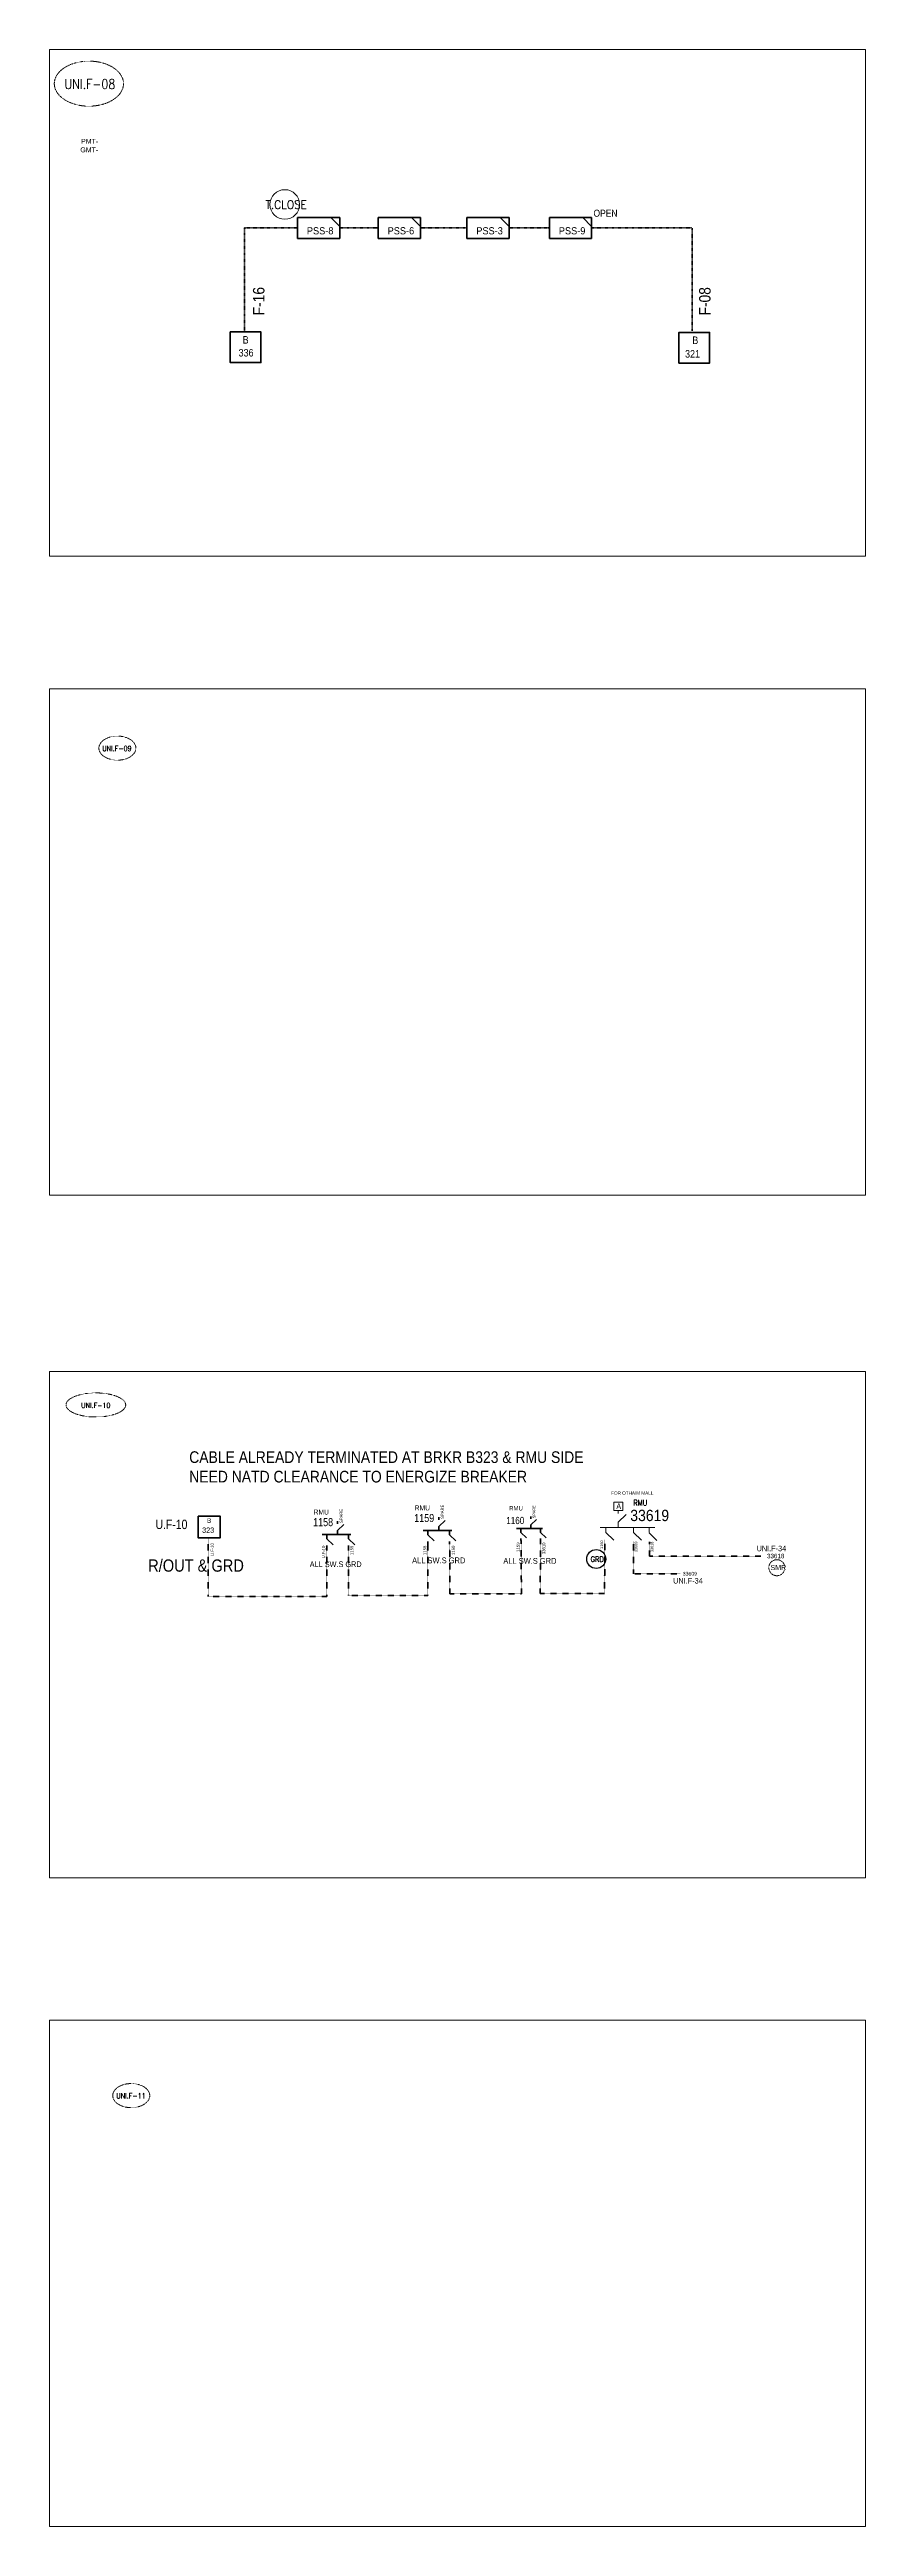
# Model space of a CAD drawing. Header units: metres. Extents: x 65984 to 144644, y -19036 to 23726.
# Drawn here: x 82099 to 83554, y 3571 to 7991 of the extents above; entities that cross this region are included whole.
import ezdxf
from ezdxf.enums import TextEntityAlignment as Align

# ---------------------------------------------------------------- set-up
doc = ezdxf.new("R2010")
doc.units = ezdxf.units.M
doc.header["$MEASUREMENT"] = 0
doc.linetypes.add('DGN Style 3', pattern=[0.013877, 0, -0.013877])
doc.linetypes.add('DGN Style 4', pattern=[1.6, 0.8, -0.4, 0, -0.4])
for name, color, linetype, lineweight in [('d_eos', 111, 'Continuous', 40), ('d_eos no', 121, 'Continuous', 40), ('d_switch', 95, 'Continuous', 40), ('d_tf no', 6, 'Continuous', 40), ('d_ug cable', 95, 'Continuous', 40), ('d_unit sub', 7, 'Continuous', 40), ('fedr no', 95, 'Continuous', 40), ('GRID STATION  04', 7, 'Continuous', 40), ('Level 37', 7, 'Continuous', 0), ('O H MAIN FEEDER', 4, 'Continuous', 100), ('SW N O', 114, 'Continuous', 30)]:
    doc.layers.add(name, color=color, linetype=linetype, lineweight=lineweight)
doc.styles.add('NASKHF', font='naskhf.shx', dxfattribs={"height": 8})
doc.styles.add('Style-Arial', font='arial.ttf')
doc.styles.add('Style-ENGINEERING', font='ENGINEERING.shx')
doc.styles.add('Style-msdefault', font='msdefault.shx')
doc.styles.add('Style-STANDARD', font='STANDARD.shx')

# ---------------------------------------------------------------- blocks, each defined once
blk = doc.blocks.new('*U4085')
at = {"layer": 'd_eos', "color": 7, "linetype": 'Continuous', "lineweight": 211, "ltscale": 1.017774}
for p, q in [((14, 0), (-18.3, 0)), ((-12.9, 12.1), (-12.9, 14.9)), ((-12.9, 4.7), (-5.9, 11.5)), ((-12.9, 0), (-12.9, 4.7)), ((-0.8, 0), (-0.8, -4.6)), ((11.3, 12.1), (11.3, 14.9)), ((11.3, 4.7), (18.3, 11.5)), ((11.3, 0), (11.3, 4.7)), ((-0.8, -4.6), (6.2, -11.4)), ((-0.8, -12.1), (-0.8, -14.9))]:
    blk.add_line(p, q, dxfattribs=at)
blk = doc.blocks.new('*U846')
at = {"layer": 'd_eos', "color": 7, "linetype": 'Continuous', "lineweight": 211, "ltscale": 0.638341}
for p, q in [((14, 0), (-18.3, 0)), ((-12.9, 12.1), (-12.9, 14.9)), ((-12.9, 4.7), (-5.9, 11.5)), ((-12.9, 0), (-12.9, 4.7)), ((-0.8, 0), (-0.8, -4.6)), ((11.3, 12.1), (11.3, 14.9)), ((11.3, 4.7), (18.3, 11.5)), ((11.3, 0), (11.3, 4.7)), ((-0.8, -4.6), (6.2, -11.4)), ((-0.8, -12.1), (-0.8, -14.9))]:
    blk.add_line(p, q, dxfattribs=at)
blk = doc.blocks.new('*U4087')
at = {"layer": 'SW N O', "color": 2}
blk.add_circle((0, 0), 16.8, dxfattribs=at)
at = {"layer": 'SW N O', "color": 2, "style": 'Style-STANDARD'}
blk.add_text('GRD', height=9.6, dxfattribs=at).set_placement((1.7, -0.2), align=Align.MIDDLE_CENTER)
blk = doc.blocks.new('*U983')
at = {"layer": 'd_unit sub', "color": 5, "linetype": 'Continuous', "lineweight": 40}
for p, q in [((-9.2, 4.6), (9.2, 4.6)), ((-9.2, -4.6), (-9.2, 4.6)), ((9.2, 0.7), (5.3, 4.6)), ((6, 4.6), (9.2, 4.6)), ((9.2, 4.6), (9.2, 1.4)), ((9.2, 4.6), (9.2, -4.6)), ((9.2, -4.6), (-9.2, -4.6))]:
    blk.add_line(p, q, dxfattribs=at)
blk = doc.blocks.new('*U1431')
at = {"layer": 'SW N O', "color": 1, "lineweight": 13}
blk.add_circle((0, 0), 16.8, dxfattribs=at)
at = {"layer": 'SW N O', "color": 1, "lineweight": 13, "style": 'Style-STANDARD'}
blk.add_text('T.CLOSE', height=9.6, dxfattribs=at).set_placement((1.7, -0.2), align=Align.MIDDLE_CENTER)

msp = doc.modelspace()

# ---------------------------------------------------------------- linework, layer by layer
at = {"layer": 'd_eos', "color": 7, "linetype": 'Continuous', "lineweight": 13, "ltscale": 0.969163}
for p, q in [((83178.5, 5353.9), (83081.2, 5353.9)), ((83091.3, 5353.9), (83091.3, 5344.5)), ((83113.1, 5378.4), (83113.1, 5384.1)), ((83113.1, 5363.3), (83127.3, 5377)), ((83113.1, 5353.9), (83113.1, 5363.3)), ((83140.5, 5354.1), (83140.5, 5344.7)), ((83168.3, 5353.9), (83168.3, 5344.5)), ((83091.3, 5344.5), (83105.5, 5330.8)), ((83140.5, 5344.6), (83154.7, 5330.8)), ((83168.4, 5344.4), (83182.5, 5330.6))]:
    msp.add_line(p, q, dxfattribs=at)
at = {"layer": 'd_ug cable', "color": 20, "linetype": 'DGN Style 3', "lineweight": 100}
for p, q in [((83140.4, 5328.7), (83140.4, 5270.8)), ((83168.9, 5328.2), (83168.9, 5302.7)), ((83223.7, 5270.8), (83140.4, 5270.8)), ((83367.7, 5302.7), (83168.9, 5302.7))]:
    msp.add_line(p, q, dxfattribs=at)
at = {"layer": 'd_ug cable', "color": 121, "linetype": 'DGN Style 4', "lineweight": 53, "flags": 128}
for points in [[(82446.9, 7488.6), (82446.9, 7672.3), (82541.2, 7672.3)], [(82616.6, 7672.3), (82685.2, 7672.3)], [(82760.6, 7672.3), (82843.3, 7672.3)], [(82918.7, 7672.3), (82990.5, 7672.3)], [(83245, 7489), (83245, 7672.3), (83065.9, 7672.3)]]:
    msp.add_lwpolyline(points, dxfattribs=at)
at = {"layer": 'd_ug cable', "color": 7, "linetype": 'Continuous', "lineweight": 0, "flags": 128}
msp.add_lwpolyline([(83105.4, 5384.1), (83121.8, 5384.1), (83121.8, 5399.1), (83105.4, 5399.1)], close=True, dxfattribs=at)
at = {"layer": 'd_ug cable', "color": 11, "linetype": 'DGN Style 3', "lineweight": 100, "flags": 128}
for points in [[(82382, 5334.5), (82382, 5230.7), (82593.7, 5230.7), (82593.7, 5317.1)], [(82632.4, 5317.1), (82632.4, 5232.4), (82774.1, 5232.4), (82774, 5324.4)], [(82812.7, 5324.4), (82813.3, 5235.2), (82940.8, 5235.2), (82940, 5330.2)], [(82974.8, 5330.2), (82974.2, 5235.8), (83089, 5235.8), (83089.6, 5331.7)]]:
    msp.add_lwpolyline(points, dxfattribs=at)
at = {"layer": 'd_ug cable', "color": 2, "linetype": 'DGN Style 3', "lineweight": 13}
msp.add_circle((83396.3, 5281.9), 14.3, dxfattribs=at)
at = {"layer": 'fedr no', "color": 82, "linetype": 'DGN Style 3', "lineweight": 13, "true_color": 0x1dc70e}
for centre, major_axis, ratio in [((82169.4, 7929.8), (61.7, 0), 0.651175), ((82220.2, 6744.2), (33, 0), 0.651175), ((82181.8, 5572.3), (53.2, 0), 0.40411), ((82244.9, 4340), (33, 0), 0.651175)]:
    msp.add_ellipse(centre, major_axis=major_axis, ratio=ratio, dxfattribs=at)
at = {"layer": 'GRID STATION  04', "color": 218, "linetype": 'Continuous', "lineweight": 70, "ltscale": 1.976409, "flags": 128}
msp.add_lwpolyline([(82421.4, 7486.9), (82421.4, 7432.1), (82476.2, 7432.1), (82476.2, 7486.9)], close=True, dxfattribs=at)
at = {"layer": 'GRID STATION  04', "color": 121, "linetype": 'Continuous', "lineweight": 70, "ltscale": 1.976409, "flags": 128}
msp.add_lwpolyline([(83221.6, 7431.2), (83221.6, 7486), (83276.4, 7486), (83276.4, 7431.2)], close=True, dxfattribs=at)
at = {"layer": 'GRID STATION  04', "color": 11, "linetype": 'Continuous', "lineweight": 70, "ltscale": 1.402757, "flags": 128}
msp.add_lwpolyline([(82364.5, 5373.9), (82364.5, 5335), (82403.4, 5335), (82403.4, 5373.9)], close=True, dxfattribs=at)
at = {"layer": 'O H MAIN FEEDER', "color": 140, "lineweight": 13, "ltscale": 0.498271, "flags": 128}
for points in [[(82099.2, 7990.7), (83554.3, 7990.7), (83554.3, 7087), (82099.2, 7087)], [(82099.2, 6850.2), (83554.3, 6850.2), (83554.3, 5946.5), (82099.2, 5946.5)], [(82099.2, 5632.2), (83554.3, 5632.2), (83554.3, 4728.5), (82099.2, 4728.5)], [(82099.2, 4474.9), (83554.3, 4474.9), (83554.3, 3571.3), (82099.2, 3571.3)]]:
    msp.add_lwpolyline(points, close=True, dxfattribs=at)

# ---------------------------------------------------------------- block references
at = {"layer": 'd_eos', "color": 7, "linetype": 'Continuous', "lineweight": 211, "ltscale": 1.017774, "extrusion": (0, 0, -1), "xscale": 1.594404900000001, "yscale": 1.594404900000001, "zscale": 1.594404900000001, "rotation": 180.0000000000001}
for p in [(-82614.3, 5340.9), (-82794.6, 5348.2)]:
    msp.add_blockref('*U4085', p, dxfattribs=at)
at = {"layer": 'd_eos', "color": 7, "linetype": 'Continuous', "lineweight": 211, "ltscale": 0.915997, "extrusion": (0, 0, -1), "xscale": 1.434964410000001, "yscale": 1.434964410000001, "zscale": 1.434964410000001, "rotation": 180.0000000000001}
msp.add_blockref('*U846', (-82958.5, 5351.6), dxfattribs=at)
at = {"layer": 'd_unit sub', "color": 5, "linetype": 'Continuous', "lineweight": 40, "xscale": 4.099216669817219, "yscale": 4.099216669817219, "zscale": 4.099216669817219}
for p in [(82578.9, 7672.2), (82722.9, 7672.2), (82881, 7672.2), (83028.3, 7672.2)]:
    msp.add_blockref('*U983', p, dxfattribs=at)
at = {"layer": 'SW N O', "color": 1, "lineweight": 13, "xscale": 1.571937351615025, "yscale": 1.571937351615025, "zscale": 1.571937351615025}
msp.add_blockref('*U1431', (82518.7, 7714.2), dxfattribs=at)
at = {"layer": 'SW N O', "color": 2, "xscale": 1.006935800507482, "yscale": 1.006935800507482, "zscale": 1.006935800507482}
msp.add_blockref('*U4087', (83074.2, 5297.4), dxfattribs=at)

# ---------------------------------------------------------------- texts
at = {"layer": 'd_eos no', "color": 7, "linetype": 'Continuous', "lineweight": 13, "style": 'Style-Arial', "width": 0.88}
for s, p in [('PMT-', (82155.5, 7831.3)), ('GMT-', (82154.1, 7816.2))]:
    msp.add_text(s, height=8.84, dxfattribs=at).set_placement(p, align=Align.TOP_LEFT)
at = {"layer": 'd_eos no', "color": 7, "linetype": 'Continuous', "lineweight": 53, "ltscale": 0.9, "style": 'Style-msdefault', "width": 0.818182}
for p in [(82750.4, 5384.2), (82570.1, 5376.8)]:
    msp.add_text('RMU', height=8.77, dxfattribs=at).set_placement(p)
at = {"layer": 'd_eos no', "color": 7, "linetype": 'Continuous', "lineweight": 53, "ltscale": 0.81, "style": 'Style-msdefault', "width": 0.818182}
msp.add_text('RMU', height=7.89, dxfattribs=at).set_placement((82918.8, 5384))
at = {"layer": 'd_eos no', "color": 7, "linetype": 'Continuous', "lineweight": 140, "ltscale": 0.9, "style": 'Style-msdefault', "width": 0.833333}
for s, height, p in [('U.F-10', 16.7, (82288.2, 5350.9)), ('1158', 14.35, (82569.3, 5356)), ('1159', 14.35, (82749.6, 5363.4))]:
    msp.add_text(s, height=height, dxfattribs=at).set_placement(p)
at = {"layer": 'd_eos no', "color": 7, "linetype": 'Continuous', "lineweight": 140, "ltscale": 0.81, "style": 'Style-msdefault', "width": 0.833333}
msp.add_text('1160', height=12.91, dxfattribs=at).set_placement((82913.8, 5359.7))
at = {"layer": 'd_switch', "color": 2, "linetype": 'Continuous', "lineweight": 30, "style": 'Style-msdefault', "width": 0.9}
msp.add_text('OPEN ', height=12.58, dxfattribs=at).set_placement((83069.3, 7704.9), align=Align.TOP_LEFT)
for s, p in [('F-16', (82462, 7516.4)), ('F-08', (83257.6, 7516.1))]:
    msp.add_text(s, height=20.47, rotation=90, dxfattribs=at).set_placement(p, align=Align.TOP_LEFT)
at = {"layer": 'd_switch', "color": 7, "linetype": 'Continuous', "lineweight": 30, "ltscale": 0.9, "style": 'Style-ENGINEERING', "width": 0.857143}
for s, p in [('SPARE', (82797, 5394.4)), ('SPARE', (82616.7, 5387)), ('U.F-10', (82386.5, 5325.7)), ('U.F-10', (82585.3, 5321.3)), ('1159', (82635.4, 5321.3)), ('1158', (82765.6, 5321.3)), ('1160', (82816.5, 5321.3)), ('1159', (82932, 5326.9)), ('33619', (82977.9, 5326.9))]:
    msp.add_text(s, height=5.47, rotation=90, dxfattribs=at).set_placement(p, align=Align.TOP_RIGHT)
at = {"layer": 'd_switch', "color": 7, "linetype": 'Continuous', "lineweight": 30, "ltscale": 0.81, "style": 'Style-ENGINEERING', "width": 0.857143}
for s, p in [('SPARE', (82960.7, 5393.1)), ('1160', (83081.4, 5330.5)), ('33609', (83142.5, 5328.5)), ('33618', (83171.2, 5328.4))]:
    msp.add_text(s, height=4.92, rotation=90, dxfattribs=at).set_placement(p, align=Align.TOP_RIGHT)
at = {"layer": 'd_switch', "color": 2, "linetype": 'Continuous', "lineweight": 30, "style": 'Style-msdefault', "width": 0.9}
msp.add_text('FOR OTHAIM MALL', height=5.968, dxfattribs=at).set_placement((83176, 5418), align=Align.TOP_RIGHT)
at = {"layer": 'd_switch', "color": 55, "linetype": 'Continuous', "lineweight": 30, "ltscale": 2.43849, "style": 'Style-ENGINEERING', "width": 0.921053}
for p in [(83360.2, 5321), (83211.4, 5263.4)]:
    msp.add_text('UNI.F-34', height=9.7, dxfattribs=at).set_placement(p, align=Align.TOP_LEFT)
at = {"layer": 'd_switch', "color": 2, "linetype": 'Continuous', "lineweight": 30, "ltscale": 1.845647, "style": 'Style-ENGINEERING', "width": 0.921053}
msp.add_text('ALL SW.S GRD', height=10.231, dxfattribs=at).set_placement((82563.2, 5293.2), align=Align.TOP_LEFT)
at = {"layer": 'd_switch', "color": 2, "linetype": 'Continuous', "lineweight": 30, "ltscale": 2.185126, "style": 'Style-ENGINEERING', "width": 0.921053}
msp.add_text('ALL SW.S GRD', height=10.496, dxfattribs=at).set_placement((82745.8, 5300.2), align=Align.TOP_LEFT)
at = {"layer": 'd_switch', "color": 2, "linetype": 'Continuous', "lineweight": 30, "ltscale": 2.546915, "style": 'Style-ENGINEERING', "width": 0.921053}
msp.add_text('ALL SW.S GRD', height=10.479, dxfattribs=at).set_placement((82908.5, 5299.3), align=Align.TOP_LEFT)
at = {"layer": 'd_tf no', "color": 2, "linetype": 'Continuous', "lineweight": 13, "style": 'Style-msdefault', "width": 0.945946}
msp.add_text('33618', height=8.06, dxfattribs=at).set_placement((83378.8, 5306.8), align=Align.TOP_LEFT)
at = {"layer": 'd_tf no', "color": 7, "linetype": 'Continuous', "lineweight": 40, "style": 'Style-msdefault', "width": 0.945946}
msp.add_text('33609', height=6.68, dxfattribs=at).set_placement((83228.5, 5274.5), align=Align.TOP_LEFT)
at = {"layer": 'd_tf no', "color": 1, "linetype": 'Continuous', "lineweight": 13, "style": 'Style-msdefault', "width": 0.947368}
msp.add_text('SMR', height=9.16, dxfattribs=at).set_placement((83384.9, 5286.8), align=Align.TOP_LEFT)
at = {"layer": 'd_tf no', "color": 6, "linetype": 'Continuous', "lineweight": 40, "char_height": 12.853, "attachment_point": 3, "style": 'NASKHF'}
for s, insert in [('\\Fmsdefault;\\H1x;\\W0.953514;PSS-8\\P', (82605.5, 7673.7)), ('\\Fmsdefault;\\H1x;\\W0.953514;PSS-6\\P', (82749.5, 7673.7)), ('\\Fmsdefault;\\H1x;\\W0.953514;PSS-3\\P', (82907.6, 7673.7)), ('\\Fmsdefault;\\H1x;\\W0.953514;PSS-9\\P', (83054.8, 7673.7))]:
    msp.add_mtext(s, dxfattribs=dict(at, insert=insert))
at = {"layer": 'fedr no', "color": 6, "linetype": 'Continuous', "lineweight": 13, "style": 'Style-STANDARD', "width": 0.909091}
for s, height, p in [('UNI.F-08', 17.45, (82171.2, 7929.1)), ('UNI.F-09', 9.19, (82219.4, 6743.6)), ('UNI.F-10', 9.19, (82181.7, 5571.6)), ('UNI.F-11', 9.19, (82244.4, 4339.5))]:
    msp.add_text(s, height=height, dxfattribs=at).set_placement(p, align=Align.MIDDLE_CENTER)
at = {"layer": 'GRID STATION  04', "color": 218, "linetype": 'Continuous', "lineweight": 70, "ltscale": 0.81, "style": 'Style-msdefault', "width": 0.888889}
for s, height, p in [('B', 13.4, (82443.6, 7479.4)), ('336', 13.42, (82436.4, 7456.4))]:
    msp.add_text(s, height=height, dxfattribs=at).set_placement(p, align=Align.TOP_LEFT)
at = {"layer": 'GRID STATION  04', "color": 121, "linetype": 'Continuous', "lineweight": 70, "ltscale": 0.81, "style": 'Style-msdefault', "width": 0.888889}
for s, height, p in [('B', 13.4, (83245.5, 7478.7)), ('321', 13.42, (83232.6, 7454.4))]:
    msp.add_text(s, height=height, dxfattribs=at).set_placement(p, align=Align.TOP_LEFT)
at = {"layer": 'GRID STATION  04', "color": 11, "linetype": 'Continuous', "lineweight": 70, "ltscale": 0.9, "style": 'Style-msdefault', "width": 0.888889}
for s, height, p in [('323', 9.53, (82371.3, 5344.1)), ('B', 8.45, (82380, 5361.8))]:
    msp.add_text(s, height=height, dxfattribs=at).set_placement(p)
at = {"layer": 'GRID STATION  04', "color": 2, "linetype": 'Continuous', "lineweight": 70, "ltscale": 1.299206, "style": 'Style-msdefault', "width": 0.888889}
msp.add_text('R/OUT & GRD', height=21.907, dxfattribs=at).set_placement((82275.1, 5296.7), align=Align.TOP_LEFT)
at = {"layer": 'GRID STATION  04', "color": 2, "linetype": 'Continuous', "lineweight": 70, "ltscale": 1.474869, "insert": (82348.3, 5489.6), "char_height": 20.873, "attachment_point": 1, "style": 'NASKHF'}
msp.add_mtext('\\Fmsdefault;\\H1x;\\W0.888889;CABLE ALREADY TERMINATED AT BRKR B323 & RMU SIDE\\PNEED NATD CLEARANCE TO ENERGIZE BREAKER', dxfattribs=at)
at = {"layer": 'Level 37', "color": 7, "linetype": 'Continuous', "lineweight": 13, "ltscale": 2.025, "style": 'Style-Arial', "width": 0.88}
for s, height, p in [('A', 10.1, (83110, 5396.7)), ('33619', 20.25, (83134.9, 5385.3))]:
    msp.add_text(s, height=height, dxfattribs=at).set_placement(p, align=Align.TOP_LEFT)
at = {"layer": 'Level 37', "color": 7, "linetype": 'Continuous', "lineweight": 13, "ltscale": 2.025, "style": 'Style-STANDARD', "width": 0.854701}
msp.add_text('RMU', height=10.11, dxfattribs=at).set_placement((83152.7, 5397.7), align=Align.MIDDLE_CENTER)

doc.saveas('drawing.dxf')
